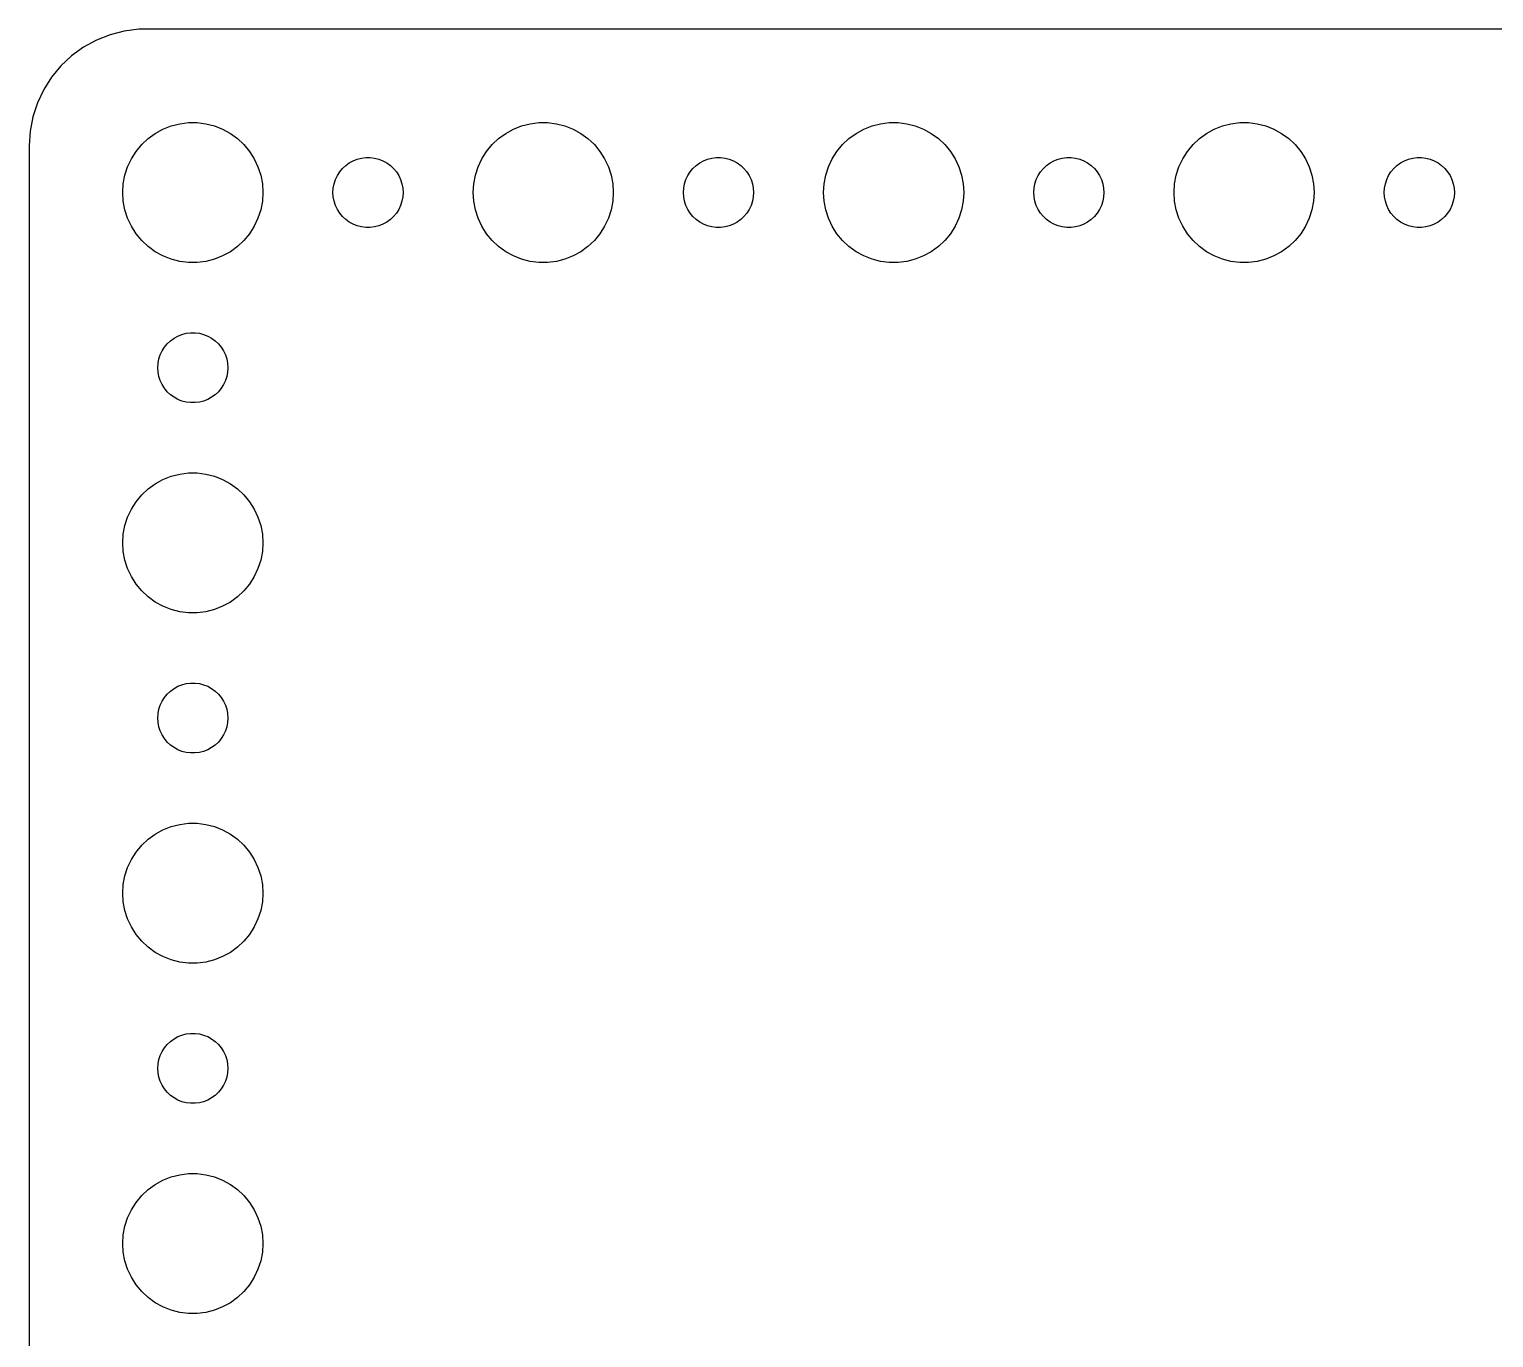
# Model space of a CAD drawing. Header units: metres. Extents: x -134 to 134, y 518 to 1078.
# Drawn here: x -134.5 to -71.8, y 566 to 622 of the extents above; entities that cross this region are included whole.
import ezdxf

# ---------------------------------------------------------------- set-up
doc = ezdxf.new("R2010")
doc.units = ezdxf.units.M

msp = doc.modelspace()

# ---------------------------------------------------------------- linework, layer by layer
for p, q in [((-130.437, 621.911), (-131.045, 621.755)), ((-129.814, 621.99), (-130.437, 621.911)), ((129.814, 621.99), (-129.814, 621.99)), ((-132.179, 621.222), (-132.687, 620.853)), ((-131.629, 621.524), (-132.179, 621.222)), ((-131.045, 621.755), (-131.629, 621.524)), ((-132.687, 620.853), (-133.145, 620.423)), ((-133.145, 620.423), (-133.545, 619.939)), ((-133.882, 619.409), (-134.149, 618.841)), ((-133.545, 619.939), (-133.882, 619.409)), ((-134.149, 618.841), (-134.343, 618.243)), ((-134.343, 618.243), (-134.461, 617.627)), ((-134.461, 617.627), (-134.5, 617)), ((-129.412, 617.312), (-129.107, 617.533)), ((-129.107, 617.533), (-128.777, 617.714)), ((-128.777, 617.714), (-128.427, 617.853)), ((-128.427, 617.853), (-128.062, 617.947)), ((-128.062, 617.947), (-127.688, 617.994)), ((-127.688, 617.994), (-127.312, 617.994)), ((-127.312, 617.994), (-126.938, 617.947)), ((-126.938, 617.947), (-126.573, 617.853)), ((-126.573, 617.853), (-126.223, 617.714)), ((-126.223, 617.714), (-125.893, 617.533)), ((-125.893, 617.533), (-125.588, 617.312)), ((-114.412, 617.312), (-114.107, 617.533)), ((-114.107, 617.533), (-113.777, 617.714)), ((-113.777, 617.714), (-113.427, 617.853)), ((-113.427, 617.853), (-113.062, 617.947)), ((-113.062, 617.947), (-112.688, 617.994)), ((-112.688, 617.994), (-112.312, 617.994)), ((-112.312, 617.994), (-111.938, 617.947)), ((-111.938, 617.947), (-111.573, 617.853)), ((-111.573, 617.853), (-111.223, 617.714)), ((-111.223, 617.714), (-110.893, 617.533)), ((-110.893, 617.533), (-110.588, 617.312)), ((-99.4123, 617.312), (-99.1075, 617.533)), ((-99.1075, 617.533), (-98.7773, 617.714)), ((-98.7773, 617.714), (-98.427, 617.853)), ((-98.427, 617.853), (-98.0621, 617.947)), ((-98.0621, 617.947), (-97.6884, 617.994)), ((-97.6884, 617.994), (-97.3116, 617.994)), ((-97.3116, 617.994), (-96.9379, 617.947)), ((-96.9379, 617.947), (-96.573, 617.853)), ((-96.573, 617.853), (-96.2227, 617.714)), ((-96.2227, 617.714), (-95.8925, 617.533)), ((-95.8925, 617.533), (-95.5877, 617.312)), ((-84.4123, 617.312), (-84.1075, 617.533)), ((-84.1075, 617.533), (-83.7773, 617.714)), ((-83.7773, 617.714), (-83.427, 617.853)), ((-83.427, 617.853), (-83.0621, 617.947)), ((-83.0621, 617.947), (-82.6884, 617.994)), ((-82.6884, 617.994), (-82.3116, 617.994)), ((-82.3116, 617.994), (-81.9379, 617.947)), ((-81.9379, 617.947), (-81.573, 617.853)), ((-81.573, 617.853), (-81.2227, 617.714)), ((-81.2227, 617.714), (-80.8925, 617.533)), ((-80.8925, 617.533), (-80.5877, 617.312)), ((-134.5, 617), (-134.5, 523)), ((-129.927, 616.763), (-129.687, 617.054)), ((-129.687, 617.054), (-129.412, 617.312)), ((-125.588, 617.312), (-125.313, 617.054)), ((-125.313, 617.054), (-125.073, 616.763)), ((-114.927, 616.763), (-114.687, 617.054)), ((-114.687, 617.054), (-114.412, 617.312)), ((-110.588, 617.312), (-110.313, 617.054)), ((-110.313, 617.054), (-110.073, 616.763)), ((-99.927, 616.763), (-99.6869, 617.054)), ((-99.6869, 617.054), (-99.4123, 617.312)), ((-95.5877, 617.312), (-95.3131, 617.054)), ((-95.3131, 617.054), (-95.073, 616.763)), ((-84.927, 616.763), (-84.6869, 617.054)), ((-84.6869, 617.054), (-84.4123, 617.312)), ((-80.5877, 617.312), (-80.3131, 617.054)), ((-80.3131, 617.054), (-80.073, 616.763)), ((-130.289, 616.104), (-130.129, 616.445)), ((-130.129, 616.445), (-129.927, 616.763)), ((-125.073, 616.763), (-124.871, 616.445)), ((-124.871, 616.445), (-124.711, 616.104)), ((-120.956, 616.156), (-120.804, 616.266)), ((-120.804, 616.266), (-120.639, 616.357)), ((-120.639, 616.357), (-120.464, 616.427)), ((-120.464, 616.427), (-120.281, 616.473)), ((-120.281, 616.473), (-120.094, 616.497)), ((-120.094, 616.497), (-119.906, 616.497)), ((-119.906, 616.497), (-119.719, 616.473)), ((-119.719, 616.473), (-119.536, 616.427)), ((-119.536, 616.427), (-119.361, 616.357)), ((-119.361, 616.357), (-119.196, 616.266)), ((-119.196, 616.266), (-119.044, 616.156)), ((-115.289, 616.104), (-115.129, 616.445)), ((-115.129, 616.445), (-114.927, 616.763)), ((-110.073, 616.763), (-109.871, 616.445)), ((-109.871, 616.445), (-109.711, 616.104)), ((-105.956, 616.156), (-105.804, 616.266)), ((-105.804, 616.266), (-105.639, 616.357)), ((-105.639, 616.357), (-105.464, 616.427)), ((-105.464, 616.427), (-105.281, 616.473)), ((-105.281, 616.473), (-105.094, 616.497)), ((-105.094, 616.497), (-104.906, 616.497)), ((-104.906, 616.497), (-104.719, 616.473)), ((-104.719, 616.473), (-104.536, 616.427)), ((-104.536, 616.427), (-104.361, 616.357)), ((-104.361, 616.357), (-104.196, 616.266)), ((-104.196, 616.266), (-104.044, 616.156)), ((-100.289, 616.104), (-100.129, 616.445)), ((-100.129, 616.445), (-99.927, 616.763)), ((-95.073, 616.763), (-94.8711, 616.445)), ((-94.8711, 616.445), (-94.7107, 616.104)), ((-90.9561, 616.156), (-90.8037, 616.266)), ((-90.8037, 616.266), (-90.6387, 616.357)), ((-90.6387, 616.357), (-90.4635, 616.427)), ((-90.4635, 616.427), (-90.2811, 616.473)), ((-90.2811, 616.473), (-90.0942, 616.497)), ((-90.0942, 616.497), (-89.9058, 616.497)), ((-89.9058, 616.497), (-89.7189, 616.473)), ((-89.7189, 616.473), (-89.5365, 616.427)), ((-89.5365, 616.427), (-89.3613, 616.357)), ((-89.3613, 616.357), (-89.1963, 616.266)), ((-89.1963, 616.266), (-89.0439, 616.156)), ((-85.2893, 616.104), (-85.1289, 616.445)), ((-85.1289, 616.445), (-84.927, 616.763)), ((-80.073, 616.763), (-79.8711, 616.445)), ((-79.8711, 616.445), (-79.7107, 616.104)), ((-75.9561, 616.156), (-75.8037, 616.266)), ((-75.8037, 616.266), (-75.6387, 616.357)), ((-75.6387, 616.357), (-75.4635, 616.427)), ((-75.4635, 616.427), (-75.2811, 616.473)), ((-75.2811, 616.473), (-75.0942, 616.497)), ((-75.0942, 616.497), (-74.9058, 616.497)), ((-74.9058, 616.497), (-74.7189, 616.473)), ((-74.7189, 616.473), (-74.5365, 616.427)), ((-74.5365, 616.427), (-74.3613, 616.357)), ((-74.3613, 616.357), (-74.1963, 616.266)), ((-74.1963, 616.266), (-74.0439, 616.156)), ((-130.476, 615.376), (-130.406, 615.746)), ((-130.406, 615.746), (-130.289, 616.104)), ((-124.711, 616.104), (-124.594, 615.746)), ((-124.594, 615.746), (-124.524, 615.376)), ((-121.395, 615.552), (-121.314, 615.723)), ((-121.314, 615.723), (-121.214, 615.882)), ((-121.214, 615.882), (-121.093, 616.027)), ((-121.093, 616.027), (-120.956, 616.156)), ((-119.044, 616.156), (-118.907, 616.027)), ((-118.907, 616.027), (-118.786, 615.882)), ((-118.786, 615.882), (-118.686, 615.723)), ((-118.686, 615.723), (-118.605, 615.552)), ((-115.476, 615.376), (-115.406, 615.746)), ((-115.406, 615.746), (-115.289, 616.104)), ((-109.711, 616.104), (-109.594, 615.746)), ((-109.594, 615.746), (-109.524, 615.376)), ((-106.395, 615.552), (-106.314, 615.723)), ((-106.314, 615.723), (-106.214, 615.882)), ((-106.214, 615.882), (-106.093, 616.027)), ((-106.093, 616.027), (-105.956, 616.156)), ((-104.044, 616.156), (-103.907, 616.027)), ((-103.907, 616.027), (-103.786, 615.882)), ((-103.786, 615.882), (-103.686, 615.723)), ((-103.686, 615.723), (-103.605, 615.552)), ((-100.476, 615.376), (-100.406, 615.746)), ((-100.406, 615.746), (-100.289, 616.104)), ((-94.7107, 616.104), (-94.5943, 615.746)), ((-94.5943, 615.746), (-94.5237, 615.376)), ((-91.3947, 615.552), (-91.3145, 615.723)), ((-91.3145, 615.723), (-91.2135, 615.882)), ((-91.2135, 615.882), (-91.0934, 616.027)), ((-91.0934, 616.027), (-90.9561, 616.156)), ((-89.0439, 616.156), (-88.9065, 616.027)), ((-88.9065, 616.027), (-88.7865, 615.882)), ((-88.7865, 615.882), (-88.6855, 615.723)), ((-88.6855, 615.723), (-88.6053, 615.552)), ((-85.4763, 615.376), (-85.4057, 615.746)), ((-85.4057, 615.746), (-85.2893, 616.104)), ((-79.7107, 616.104), (-79.5943, 615.746)), ((-79.5943, 615.746), (-79.5237, 615.376)), ((-76.3947, 615.552), (-76.3145, 615.723)), ((-76.3145, 615.723), (-76.2135, 615.882)), ((-76.2135, 615.882), (-76.0934, 616.027)), ((-76.0934, 616.027), (-75.9561, 616.156)), ((-74.0439, 616.156), (-73.9065, 616.027)), ((-73.9065, 616.027), (-73.7865, 615.882)), ((-73.7865, 615.882), (-73.6855, 615.723)), ((-73.6855, 615.723), (-73.6053, 615.552)), ((-130.5, 615), (-130.476, 615.376)), ((-130.476, 614.624), (-130.5, 615)), ((-124.524, 615.376), (-124.5, 615)), ((-124.5, 615), (-124.524, 614.624)), ((-121.5, 615), (-121.488, 615.188)), ((-121.488, 614.812), (-121.5, 615)), ((-121.488, 615.188), (-121.453, 615.373)), ((-121.453, 615.373), (-121.395, 615.552)), ((-118.605, 615.552), (-118.547, 615.373)), ((-118.547, 615.373), (-118.512, 615.188)), ((-118.512, 615.188), (-118.5, 615)), ((-118.5, 615), (-118.512, 614.812)), ((-115.5, 615), (-115.476, 615.376)), ((-115.476, 614.624), (-115.5, 615)), ((-109.524, 615.376), (-109.5, 615)), ((-109.5, 615), (-109.524, 614.624)), ((-106.5, 615), (-106.488, 615.188)), ((-106.488, 614.812), (-106.5, 615)), ((-106.488, 615.188), (-106.453, 615.373)), ((-106.453, 615.373), (-106.395, 615.552)), ((-103.605, 615.552), (-103.547, 615.373)), ((-103.547, 615.373), (-103.512, 615.188)), ((-103.512, 615.188), (-103.5, 615)), ((-103.5, 615), (-103.512, 614.812)), ((-100.5, 615), (-100.476, 615.376)), ((-100.476, 614.624), (-100.5, 615)), ((-94.5237, 615.376), (-94.5, 615)), ((-94.5, 615), (-94.5237, 614.624)), ((-91.5, 615), (-91.4882, 615.188)), ((-91.4882, 614.812), (-91.5, 615)), ((-91.4882, 615.188), (-91.4529, 615.373)), ((-91.4529, 615.373), (-91.3947, 615.552)), ((-88.6053, 615.552), (-88.5471, 615.373)), ((-88.5471, 615.373), (-88.5118, 615.188)), ((-88.5118, 615.188), (-88.5, 615)), ((-88.5, 615), (-88.5118, 614.812)), ((-85.5, 615), (-85.4763, 615.376)), ((-85.4763, 614.624), (-85.5, 615)), ((-79.5237, 615.376), (-79.5, 615)), ((-79.5, 615), (-79.5237, 614.624)), ((-76.5, 615), (-76.4882, 615.188)), ((-76.4882, 614.812), (-76.5, 615)), ((-76.4882, 615.188), (-76.4529, 615.373)), ((-76.4529, 615.373), (-76.3947, 615.552)), ((-73.6053, 615.552), (-73.5471, 615.373)), ((-73.5471, 615.373), (-73.5118, 615.188)), ((-73.5118, 615.188), (-73.5, 615)), ((-73.5, 615), (-73.5118, 614.812)), ((-130.406, 614.254), (-130.476, 614.624)), ((-124.524, 614.624), (-124.594, 614.254)), ((-121.453, 614.627), (-121.488, 614.812)), ((-121.395, 614.448), (-121.453, 614.627)), ((-121.314, 614.277), (-121.395, 614.448)), ((-118.605, 614.448), (-118.686, 614.277)), ((-118.547, 614.627), (-118.605, 614.448)), ((-118.512, 614.812), (-118.547, 614.627)), ((-115.406, 614.254), (-115.476, 614.624)), ((-109.524, 614.624), (-109.594, 614.254)), ((-106.453, 614.627), (-106.488, 614.812)), ((-106.395, 614.448), (-106.453, 614.627)), ((-106.314, 614.277), (-106.395, 614.448)), ((-103.605, 614.448), (-103.686, 614.277)), ((-103.547, 614.627), (-103.605, 614.448)), ((-103.512, 614.812), (-103.547, 614.627)), ((-100.406, 614.254), (-100.476, 614.624)), ((-94.5237, 614.624), (-94.5943, 614.254)), ((-91.4529, 614.627), (-91.4882, 614.812)), ((-91.3947, 614.448), (-91.4529, 614.627)), ((-91.3145, 614.277), (-91.3947, 614.448)), ((-88.6053, 614.448), (-88.6855, 614.277)), ((-88.5471, 614.627), (-88.6053, 614.448)), ((-88.5118, 614.812), (-88.5471, 614.627)), ((-85.4057, 614.254), (-85.4763, 614.624)), ((-79.5237, 614.624), (-79.5943, 614.254)), ((-76.4529, 614.627), (-76.4882, 614.812)), ((-76.3947, 614.448), (-76.4529, 614.627)), ((-76.3145, 614.277), (-76.3947, 614.448)), ((-73.6053, 614.448), (-73.6855, 614.277)), ((-73.5471, 614.627), (-73.6053, 614.448)), ((-73.5118, 614.812), (-73.5471, 614.627)), ((-130.289, 613.896), (-130.406, 614.254)), ((-130.129, 613.555), (-130.289, 613.896)), ((-124.711, 613.896), (-124.871, 613.555)), ((-124.594, 614.254), (-124.711, 613.896)), ((-121.214, 614.118), (-121.314, 614.277)), ((-121.093, 613.973), (-121.214, 614.118)), ((-120.956, 613.844), (-121.093, 613.973)), ((-120.804, 613.734), (-120.956, 613.844)), ((-120.639, 613.643), (-120.804, 613.734)), ((-119.196, 613.734), (-119.361, 613.643)), ((-119.044, 613.844), (-119.196, 613.734)), ((-118.907, 613.973), (-119.044, 613.844)), ((-118.786, 614.118), (-118.907, 613.973)), ((-118.686, 614.277), (-118.786, 614.118)), ((-115.289, 613.896), (-115.406, 614.254)), ((-115.129, 613.555), (-115.289, 613.896)), ((-109.711, 613.896), (-109.871, 613.555)), ((-109.594, 614.254), (-109.711, 613.896)), ((-106.214, 614.118), (-106.314, 614.277)), ((-106.093, 613.973), (-106.214, 614.118)), ((-105.956, 613.844), (-106.093, 613.973)), ((-105.804, 613.734), (-105.956, 613.844)), ((-105.639, 613.643), (-105.804, 613.734)), ((-104.196, 613.734), (-104.361, 613.643)), ((-104.044, 613.844), (-104.196, 613.734)), ((-103.907, 613.973), (-104.044, 613.844)), ((-103.786, 614.118), (-103.907, 613.973)), ((-103.686, 614.277), (-103.786, 614.118)), ((-100.289, 613.896), (-100.406, 614.254)), ((-100.129, 613.555), (-100.289, 613.896)), ((-94.7107, 613.896), (-94.8711, 613.555)), ((-94.5943, 614.254), (-94.7107, 613.896)), ((-91.2135, 614.118), (-91.3145, 614.277)), ((-91.0934, 613.973), (-91.2135, 614.118)), ((-90.9561, 613.844), (-91.0934, 613.973)), ((-90.8037, 613.734), (-90.9561, 613.844)), ((-90.6387, 613.643), (-90.8037, 613.734)), ((-89.1963, 613.734), (-89.3613, 613.643)), ((-89.0439, 613.844), (-89.1963, 613.734)), ((-88.9065, 613.973), (-89.0439, 613.844)), ((-88.7865, 614.118), (-88.9065, 613.973)), ((-88.6855, 614.277), (-88.7865, 614.118)), ((-85.2893, 613.896), (-85.4057, 614.254)), ((-85.1289, 613.555), (-85.2893, 613.896)), ((-79.7107, 613.896), (-79.8711, 613.555)), ((-79.5943, 614.254), (-79.7107, 613.896)), ((-76.2135, 614.118), (-76.3145, 614.277)), ((-76.0934, 613.973), (-76.2135, 614.118)), ((-75.9561, 613.844), (-76.0934, 613.973)), ((-75.8037, 613.734), (-75.9561, 613.844)), ((-75.6387, 613.643), (-75.8037, 613.734)), ((-74.1963, 613.734), (-74.3613, 613.643)), ((-74.0439, 613.844), (-74.1963, 613.734)), ((-73.9065, 613.973), (-74.0439, 613.844)), ((-73.7865, 614.118), (-73.9065, 613.973)), ((-73.6855, 614.277), (-73.7865, 614.118)), ((-129.927, 613.237), (-130.129, 613.555)), ((-129.687, 612.946), (-129.927, 613.237)), ((-125.073, 613.237), (-125.313, 612.946)), ((-124.871, 613.555), (-125.073, 613.237)), ((-120.464, 613.573), (-120.639, 613.643)), ((-120.281, 613.527), (-120.464, 613.573)), ((-120.094, 613.503), (-120.281, 613.527)), ((-119.906, 613.503), (-120.094, 613.503)), ((-119.719, 613.527), (-119.906, 613.503)), ((-119.536, 613.573), (-119.719, 613.527)), ((-119.361, 613.643), (-119.536, 613.573)), ((-114.927, 613.237), (-115.129, 613.555)), ((-114.687, 612.946), (-114.927, 613.237)), ((-110.073, 613.237), (-110.313, 612.946)), ((-109.871, 613.555), (-110.073, 613.237)), ((-105.464, 613.573), (-105.639, 613.643)), ((-105.281, 613.527), (-105.464, 613.573)), ((-105.094, 613.503), (-105.281, 613.527)), ((-104.906, 613.503), (-105.094, 613.503)), ((-104.719, 613.527), (-104.906, 613.503)), ((-104.536, 613.573), (-104.719, 613.527)), ((-104.361, 613.643), (-104.536, 613.573)), ((-99.927, 613.237), (-100.129, 613.555)), ((-99.6869, 612.946), (-99.927, 613.237)), ((-95.073, 613.237), (-95.3131, 612.946)), ((-94.8711, 613.555), (-95.073, 613.237)), ((-90.4635, 613.573), (-90.6387, 613.643)), ((-90.2811, 613.527), (-90.4635, 613.573)), ((-90.0942, 613.503), (-90.2811, 613.527)), ((-89.9058, 613.503), (-90.0942, 613.503)), ((-89.7189, 613.527), (-89.9058, 613.503)), ((-89.5365, 613.573), (-89.7189, 613.527)), ((-89.3613, 613.643), (-89.5365, 613.573)), ((-84.927, 613.237), (-85.1289, 613.555)), ((-84.6869, 612.946), (-84.927, 613.237)), ((-80.073, 613.237), (-80.3131, 612.946)), ((-79.8711, 613.555), (-80.073, 613.237)), ((-75.4635, 613.573), (-75.6387, 613.643)), ((-75.2811, 613.527), (-75.4635, 613.573)), ((-75.0942, 613.503), (-75.2811, 613.527)), ((-74.9058, 613.503), (-75.0942, 613.503)), ((-74.7189, 613.527), (-74.9058, 613.503)), ((-74.5365, 613.573), (-74.7189, 613.527)), ((-74.3613, 613.643), (-74.5365, 613.573)), ((-129.412, 612.688), (-129.687, 612.946)), ((-129.107, 612.467), (-129.412, 612.688)), ((-128.777, 612.286), (-129.107, 612.467)), ((-125.893, 612.467), (-126.223, 612.286)), ((-125.588, 612.688), (-125.893, 612.467)), ((-125.313, 612.946), (-125.588, 612.688)), ((-114.412, 612.688), (-114.687, 612.946)), ((-114.107, 612.467), (-114.412, 612.688)), ((-113.777, 612.286), (-114.107, 612.467)), ((-110.893, 612.467), (-111.223, 612.286)), ((-110.588, 612.688), (-110.893, 612.467)), ((-110.313, 612.946), (-110.588, 612.688)), ((-99.4123, 612.688), (-99.6869, 612.946)), ((-99.1075, 612.467), (-99.4123, 612.688)), ((-98.7773, 612.286), (-99.1075, 612.467)), ((-95.8925, 612.467), (-96.2227, 612.286)), ((-95.5877, 612.688), (-95.8925, 612.467)), ((-95.3131, 612.946), (-95.5877, 612.688)), ((-84.4123, 612.688), (-84.6869, 612.946)), ((-84.1075, 612.467), (-84.4123, 612.688)), ((-83.7773, 612.286), (-84.1075, 612.467)), ((-80.8925, 612.467), (-81.2227, 612.286)), ((-80.5877, 612.688), (-80.8925, 612.467)), ((-80.3131, 612.946), (-80.5877, 612.688)), ((-128.427, 612.147), (-128.777, 612.286)), ((-128.062, 612.053), (-128.427, 612.147)), ((-127.688, 612.006), (-128.062, 612.053)), ((-127.312, 612.006), (-127.688, 612.006)), ((-126.938, 612.053), (-127.312, 612.006)), ((-126.573, 612.147), (-126.938, 612.053)), ((-126.223, 612.286), (-126.573, 612.147)), ((-113.427, 612.147), (-113.777, 612.286)), ((-113.062, 612.053), (-113.427, 612.147)), ((-112.688, 612.006), (-113.062, 612.053)), ((-112.312, 612.006), (-112.688, 612.006)), ((-111.938, 612.053), (-112.312, 612.006)), ((-111.573, 612.147), (-111.938, 612.053)), ((-111.223, 612.286), (-111.573, 612.147)), ((-98.427, 612.147), (-98.7773, 612.286)), ((-98.0621, 612.053), (-98.427, 612.147)), ((-97.6884, 612.006), (-98.0621, 612.053)), ((-97.3116, 612.006), (-97.6884, 612.006)), ((-96.9379, 612.053), (-97.3116, 612.006)), ((-96.573, 612.147), (-96.9379, 612.053)), ((-96.2227, 612.286), (-96.573, 612.147)), ((-83.427, 612.147), (-83.7773, 612.286)), ((-83.0621, 612.053), (-83.427, 612.147)), ((-82.6884, 612.006), (-83.0621, 612.053)), ((-82.3116, 612.006), (-82.6884, 612.006)), ((-81.9379, 612.053), (-82.3116, 612.006)), ((-81.573, 612.147), (-81.9379, 612.053)), ((-81.2227, 612.286), (-81.573, 612.147)), ((-128.456, 608.656), (-128.304, 608.766)), ((-128.304, 608.766), (-128.139, 608.857)), ((-128.139, 608.857), (-127.964, 608.927)), ((-127.964, 608.927), (-127.781, 608.973)), ((-127.781, 608.973), (-127.594, 608.997)), ((-127.594, 608.997), (-127.406, 608.997)), ((-127.406, 608.997), (-127.219, 608.973)), ((-127.219, 608.973), (-127.036, 608.927)), ((-127.036, 608.927), (-126.861, 608.857)), ((-126.861, 608.857), (-126.696, 608.766)), ((-126.696, 608.766), (-126.544, 608.656)), ((-128.953, 607.873), (-128.895, 608.052)), ((-128.895, 608.052), (-128.814, 608.223)), ((-128.814, 608.223), (-128.714, 608.382)), ((-128.714, 608.382), (-128.593, 608.527)), ((-128.593, 608.527), (-128.456, 608.656)), ((-126.544, 608.656), (-126.407, 608.527)), ((-126.407, 608.527), (-126.286, 608.382)), ((-126.286, 608.382), (-126.186, 608.223)), ((-126.186, 608.223), (-126.105, 608.052)), ((-126.105, 608.052), (-126.047, 607.873)), ((-129, 607.5), (-128.988, 607.688)), ((-128.988, 607.312), (-129, 607.5)), ((-128.988, 607.688), (-128.953, 607.873)), ((-126.047, 607.873), (-126.012, 607.688)), ((-126.012, 607.688), (-126, 607.5)), ((-126, 607.5), (-126.012, 607.312)), ((-128.953, 607.127), (-128.988, 607.312)), ((-128.895, 606.948), (-128.953, 607.127)), ((-128.814, 606.777), (-128.895, 606.948)), ((-126.105, 606.948), (-126.186, 606.777)), ((-126.047, 607.127), (-126.105, 606.948)), ((-126.012, 607.312), (-126.047, 607.127)), ((-128.714, 606.618), (-128.814, 606.777)), ((-128.593, 606.473), (-128.714, 606.618)), ((-128.456, 606.344), (-128.593, 606.473)), ((-128.304, 606.234), (-128.456, 606.344)), ((-128.139, 606.143), (-128.304, 606.234)), ((-126.696, 606.234), (-126.861, 606.143)), ((-126.544, 606.344), (-126.696, 606.234)), ((-126.407, 606.473), (-126.544, 606.344)), ((-126.286, 606.618), (-126.407, 606.473)), ((-126.186, 606.777), (-126.286, 606.618)), ((-127.964, 606.073), (-128.139, 606.143)), ((-127.781, 606.027), (-127.964, 606.073)), ((-127.594, 606.003), (-127.781, 606.027)), ((-127.406, 606.003), (-127.594, 606.003)), ((-127.219, 606.027), (-127.406, 606.003)), ((-127.036, 606.073), (-127.219, 606.027)), ((-126.861, 606.143), (-127.036, 606.073)), ((-129.412, 602.312), (-129.107, 602.533)), ((-129.107, 602.533), (-128.777, 602.714)), ((-128.777, 602.714), (-128.427, 602.853)), ((-128.427, 602.853), (-128.062, 602.947)), ((-128.062, 602.947), (-127.688, 602.994)), ((-127.688, 602.994), (-127.312, 602.994)), ((-127.312, 602.994), (-126.938, 602.947)), ((-126.938, 602.947), (-126.573, 602.853)), ((-126.573, 602.853), (-126.223, 602.714)), ((-126.223, 602.714), (-125.893, 602.533)), ((-125.893, 602.533), (-125.588, 602.312)), ((-129.927, 601.763), (-129.687, 602.054)), ((-129.687, 602.054), (-129.412, 602.312)), ((-125.588, 602.312), (-125.313, 602.054)), ((-125.313, 602.054), (-125.073, 601.763)), ((-130.289, 601.104), (-130.129, 601.445)), ((-130.129, 601.445), (-129.927, 601.763)), ((-125.073, 601.763), (-124.871, 601.445)), ((-124.871, 601.445), (-124.711, 601.104)), ((-130.476, 600.376), (-130.406, 600.746)), ((-130.406, 600.746), (-130.289, 601.104)), ((-124.711, 601.104), (-124.594, 600.746)), ((-124.594, 600.746), (-124.524, 600.376)), ((-130.5, 600), (-130.476, 600.376)), ((-130.476, 599.624), (-130.5, 600)), ((-124.524, 600.376), (-124.5, 600)), ((-124.5, 600), (-124.524, 599.624)), ((-130.406, 599.254), (-130.476, 599.624)), ((-124.524, 599.624), (-124.594, 599.254)), ((-130.289, 598.896), (-130.406, 599.254)), ((-130.129, 598.555), (-130.289, 598.896)), ((-124.711, 598.896), (-124.871, 598.555)), ((-124.594, 599.254), (-124.711, 598.896)), ((-129.927, 598.237), (-130.129, 598.555)), ((-129.687, 597.946), (-129.927, 598.237)), ((-125.073, 598.237), (-125.313, 597.946)), ((-124.871, 598.555), (-125.073, 598.237)), ((-129.412, 597.688), (-129.687, 597.946)), ((-129.107, 597.467), (-129.412, 597.688)), ((-128.777, 597.286), (-129.107, 597.467)), ((-125.893, 597.467), (-126.223, 597.286)), ((-125.588, 597.688), (-125.893, 597.467)), ((-125.313, 597.946), (-125.588, 597.688)), ((-128.427, 597.147), (-128.777, 597.286)), ((-128.062, 597.053), (-128.427, 597.147)), ((-127.688, 597.006), (-128.062, 597.053)), ((-127.312, 597.006), (-127.688, 597.006)), ((-126.938, 597.053), (-127.312, 597.006)), ((-126.573, 597.147), (-126.938, 597.053)), ((-126.223, 597.286), (-126.573, 597.147)), ((-128.593, 593.527), (-128.456, 593.656)), ((-128.456, 593.656), (-128.304, 593.766)), ((-128.304, 593.766), (-128.139, 593.857)), ((-128.139, 593.857), (-127.964, 593.927)), ((-127.964, 593.927), (-127.781, 593.973)), ((-127.781, 593.973), (-127.594, 593.997)), ((-127.594, 593.997), (-127.406, 593.997)), ((-127.406, 593.997), (-127.219, 593.973)), ((-127.219, 593.973), (-127.036, 593.927)), ((-127.036, 593.927), (-126.861, 593.857)), ((-126.861, 593.857), (-126.696, 593.766)), ((-126.696, 593.766), (-126.544, 593.656)), ((-126.544, 593.656), (-126.407, 593.527)), ((-128.953, 592.873), (-128.895, 593.052)), ((-128.895, 593.052), (-128.814, 593.223)), ((-128.814, 593.223), (-128.714, 593.382)), ((-128.714, 593.382), (-128.593, 593.527)), ((-126.407, 593.527), (-126.286, 593.382)), ((-126.286, 593.382), (-126.186, 593.223)), ((-126.186, 593.223), (-126.105, 593.052)), ((-126.105, 593.052), (-126.047, 592.873)), ((-129, 592.5), (-128.988, 592.688)), ((-128.988, 592.312), (-129, 592.5)), ((-128.988, 592.688), (-128.953, 592.873)), ((-126.047, 592.873), (-126.012, 592.688)), ((-126.012, 592.688), (-126, 592.5)), ((-126, 592.5), (-126.012, 592.312)), ((-128.953, 592.127), (-128.988, 592.312)), ((-128.895, 591.948), (-128.953, 592.127)), ((-128.814, 591.777), (-128.895, 591.948)), ((-128.714, 591.618), (-128.814, 591.777)), ((-126.186, 591.777), (-126.286, 591.618)), ((-126.105, 591.948), (-126.186, 591.777)), ((-126.047, 592.127), (-126.105, 591.948)), ((-126.012, 592.312), (-126.047, 592.127)), ((-128.593, 591.473), (-128.714, 591.618)), ((-128.456, 591.344), (-128.593, 591.473)), ((-128.304, 591.234), (-128.456, 591.344)), ((-128.139, 591.143), (-128.304, 591.234)), ((-127.964, 591.073), (-128.139, 591.143)), ((-126.861, 591.143), (-127.036, 591.073)), ((-126.696, 591.234), (-126.861, 591.143)), ((-126.544, 591.344), (-126.696, 591.234)), ((-126.407, 591.473), (-126.544, 591.344)), ((-126.286, 591.618), (-126.407, 591.473)), ((-127.781, 591.027), (-127.964, 591.073)), ((-127.594, 591.003), (-127.781, 591.027)), ((-127.406, 591.003), (-127.594, 591.003)), ((-127.219, 591.027), (-127.406, 591.003)), ((-127.036, 591.073), (-127.219, 591.027)), ((-128.062, 587.947), (-127.688, 587.994)), ((-127.688, 587.994), (-127.312, 587.994)), ((-127.312, 587.994), (-126.938, 587.947)), ((-129.412, 587.312), (-129.107, 587.533)), ((-129.107, 587.533), (-128.777, 587.714)), ((-128.777, 587.714), (-128.427, 587.853)), ((-128.427, 587.853), (-128.062, 587.947)), ((-126.938, 587.947), (-126.573, 587.853)), ((-126.573, 587.853), (-126.223, 587.714)), ((-126.223, 587.714), (-125.893, 587.533)), ((-125.893, 587.533), (-125.588, 587.312)), ((-130.129, 586.445), (-129.927, 586.763)), ((-129.927, 586.763), (-129.687, 587.054)), ((-129.687, 587.054), (-129.412, 587.312)), ((-125.588, 587.312), (-125.313, 587.054)), ((-125.313, 587.054), (-125.073, 586.763)), ((-125.073, 586.763), (-124.871, 586.445)), ((-130.289, 586.104), (-130.129, 586.445)), ((-124.871, 586.445), (-124.711, 586.104)), ((-130.476, 585.376), (-130.406, 585.746)), ((-130.406, 585.746), (-130.289, 586.104)), ((-124.711, 586.104), (-124.594, 585.746)), ((-124.594, 585.746), (-124.524, 585.376)), ((-130.5, 585), (-130.476, 585.376)), ((-130.476, 584.624), (-130.5, 585)), ((-124.524, 585.376), (-124.5, 585)), ((-124.5, 585), (-124.524, 584.624)), ((-130.406, 584.254), (-130.476, 584.624)), ((-130.289, 583.896), (-130.406, 584.254)), ((-124.594, 584.254), (-124.711, 583.896)), ((-124.524, 584.624), (-124.594, 584.254)), ((-130.129, 583.555), (-130.289, 583.896)), ((-124.711, 583.896), (-124.871, 583.555)), ((-129.927, 583.237), (-130.129, 583.555)), ((-129.687, 582.946), (-129.927, 583.237)), ((-125.073, 583.237), (-125.313, 582.946)), ((-124.871, 583.555), (-125.073, 583.237)), ((-129.412, 582.688), (-129.687, 582.946)), ((-129.107, 582.467), (-129.412, 582.688)), ((-128.777, 582.286), (-129.107, 582.467)), ((-125.893, 582.467), (-126.223, 582.286)), ((-125.588, 582.688), (-125.893, 582.467)), ((-125.313, 582.946), (-125.588, 582.688)), ((-128.427, 582.147), (-128.777, 582.286)), ((-128.062, 582.053), (-128.427, 582.147)), ((-127.688, 582.006), (-128.062, 582.053)), ((-127.312, 582.006), (-127.688, 582.006)), ((-126.938, 582.053), (-127.312, 582.006)), ((-126.573, 582.147), (-126.938, 582.053)), ((-126.223, 582.286), (-126.573, 582.147)), ((-128.593, 578.527), (-128.456, 578.656)), ((-128.456, 578.656), (-128.304, 578.766)), ((-128.304, 578.766), (-128.139, 578.857)), ((-128.139, 578.857), (-127.964, 578.927)), ((-127.964, 578.927), (-127.781, 578.973)), ((-127.781, 578.973), (-127.594, 578.997)), ((-127.594, 578.997), (-127.406, 578.997)), ((-127.406, 578.997), (-127.219, 578.973)), ((-127.219, 578.973), (-127.036, 578.927)), ((-127.036, 578.927), (-126.861, 578.857)), ((-126.861, 578.857), (-126.696, 578.766)), ((-126.696, 578.766), (-126.544, 578.656)), ((-126.544, 578.656), (-126.407, 578.527)), ((-128.953, 577.873), (-128.895, 578.052)), ((-128.895, 578.052), (-128.814, 578.223)), ((-128.814, 578.223), (-128.714, 578.382)), ((-128.714, 578.382), (-128.593, 578.527)), ((-126.407, 578.527), (-126.286, 578.382)), ((-126.286, 578.382), (-126.186, 578.223)), ((-126.186, 578.223), (-126.105, 578.052)), ((-126.105, 578.052), (-126.047, 577.873)), ((-129, 577.5), (-128.988, 577.688)), ((-128.988, 577.312), (-129, 577.5)), ((-128.988, 577.688), (-128.953, 577.873)), ((-126.047, 577.873), (-126.012, 577.688)), ((-126.012, 577.688), (-126, 577.5)), ((-126, 577.5), (-126.012, 577.312)), ((-128.953, 577.127), (-128.988, 577.312)), ((-128.895, 576.948), (-128.953, 577.127)), ((-128.814, 576.777), (-128.895, 576.948)), ((-128.714, 576.618), (-128.814, 576.777)), ((-126.186, 576.777), (-126.286, 576.618)), ((-126.105, 576.948), (-126.186, 576.777)), ((-126.047, 577.127), (-126.105, 576.948)), ((-126.012, 577.312), (-126.047, 577.127)), ((-128.593, 576.473), (-128.714, 576.618)), ((-128.456, 576.344), (-128.593, 576.473)), ((-128.304, 576.234), (-128.456, 576.344)), ((-128.139, 576.143), (-128.304, 576.234)), ((-127.964, 576.073), (-128.139, 576.143)), ((-126.861, 576.143), (-127.036, 576.073)), ((-126.696, 576.234), (-126.861, 576.143)), ((-126.544, 576.344), (-126.696, 576.234)), ((-126.407, 576.473), (-126.544, 576.344)), ((-126.286, 576.618), (-126.407, 576.473)), ((-127.781, 576.027), (-127.964, 576.073)), ((-127.594, 576.003), (-127.781, 576.027)), ((-127.406, 576.003), (-127.594, 576.003)), ((-127.219, 576.027), (-127.406, 576.003)), ((-127.036, 576.073), (-127.219, 576.027)), ((-128.427, 572.853), (-128.062, 572.947)), ((-128.062, 572.947), (-127.688, 572.994)), ((-127.688, 572.994), (-127.312, 572.994)), ((-127.312, 572.994), (-126.938, 572.947)), ((-126.938, 572.947), (-126.573, 572.853)), ((-129.412, 572.312), (-129.107, 572.533)), ((-129.107, 572.533), (-128.777, 572.714)), ((-128.777, 572.714), (-128.427, 572.853)), ((-126.573, 572.853), (-126.223, 572.714)), ((-126.223, 572.714), (-125.893, 572.533)), ((-125.893, 572.533), (-125.588, 572.312)), ((-130.129, 571.445), (-129.927, 571.763)), ((-129.927, 571.763), (-129.687, 572.054)), ((-129.687, 572.054), (-129.412, 572.312)), ((-125.588, 572.312), (-125.313, 572.054)), ((-125.313, 572.054), (-125.073, 571.763)), ((-125.073, 571.763), (-124.871, 571.445)), ((-130.406, 570.746), (-130.289, 571.104)), ((-130.289, 571.104), (-130.129, 571.445)), ((-124.871, 571.445), (-124.711, 571.104)), ((-124.711, 571.104), (-124.594, 570.746)), ((-130.476, 570.376), (-130.406, 570.746)), ((-124.594, 570.746), (-124.524, 570.376)), ((-130.5, 570), (-130.476, 570.376)), ((-130.476, 569.624), (-130.5, 570)), ((-124.524, 570.376), (-124.5, 570)), ((-124.5, 570), (-124.524, 569.624)), ((-130.406, 569.254), (-130.476, 569.624)), ((-130.289, 568.896), (-130.406, 569.254)), ((-124.594, 569.254), (-124.711, 568.896)), ((-124.524, 569.624), (-124.594, 569.254)), ((-130.129, 568.555), (-130.289, 568.896)), ((-129.927, 568.237), (-130.129, 568.555)), ((-124.871, 568.555), (-125.073, 568.237)), ((-124.711, 568.896), (-124.871, 568.555)), ((-129.687, 567.946), (-129.927, 568.237)), ((-129.412, 567.688), (-129.687, 567.946)), ((-125.313, 567.946), (-125.588, 567.688)), ((-125.073, 568.237), (-125.313, 567.946)), ((-129.107, 567.467), (-129.412, 567.688)), ((-128.777, 567.286), (-129.107, 567.467)), ((-125.893, 567.467), (-126.223, 567.286)), ((-125.588, 567.688), (-125.893, 567.467)), ((-128.427, 567.147), (-128.777, 567.286)), ((-128.062, 567.053), (-128.427, 567.147)), ((-127.688, 567.006), (-128.062, 567.053)), ((-127.312, 567.006), (-127.688, 567.006)), ((-126.938, 567.053), (-127.312, 567.006)), ((-126.573, 567.147), (-126.938, 567.053)), ((-126.223, 567.286), (-126.573, 567.147))]:
    msp.add_line(p, q)

doc.saveas('drawing.dxf')
